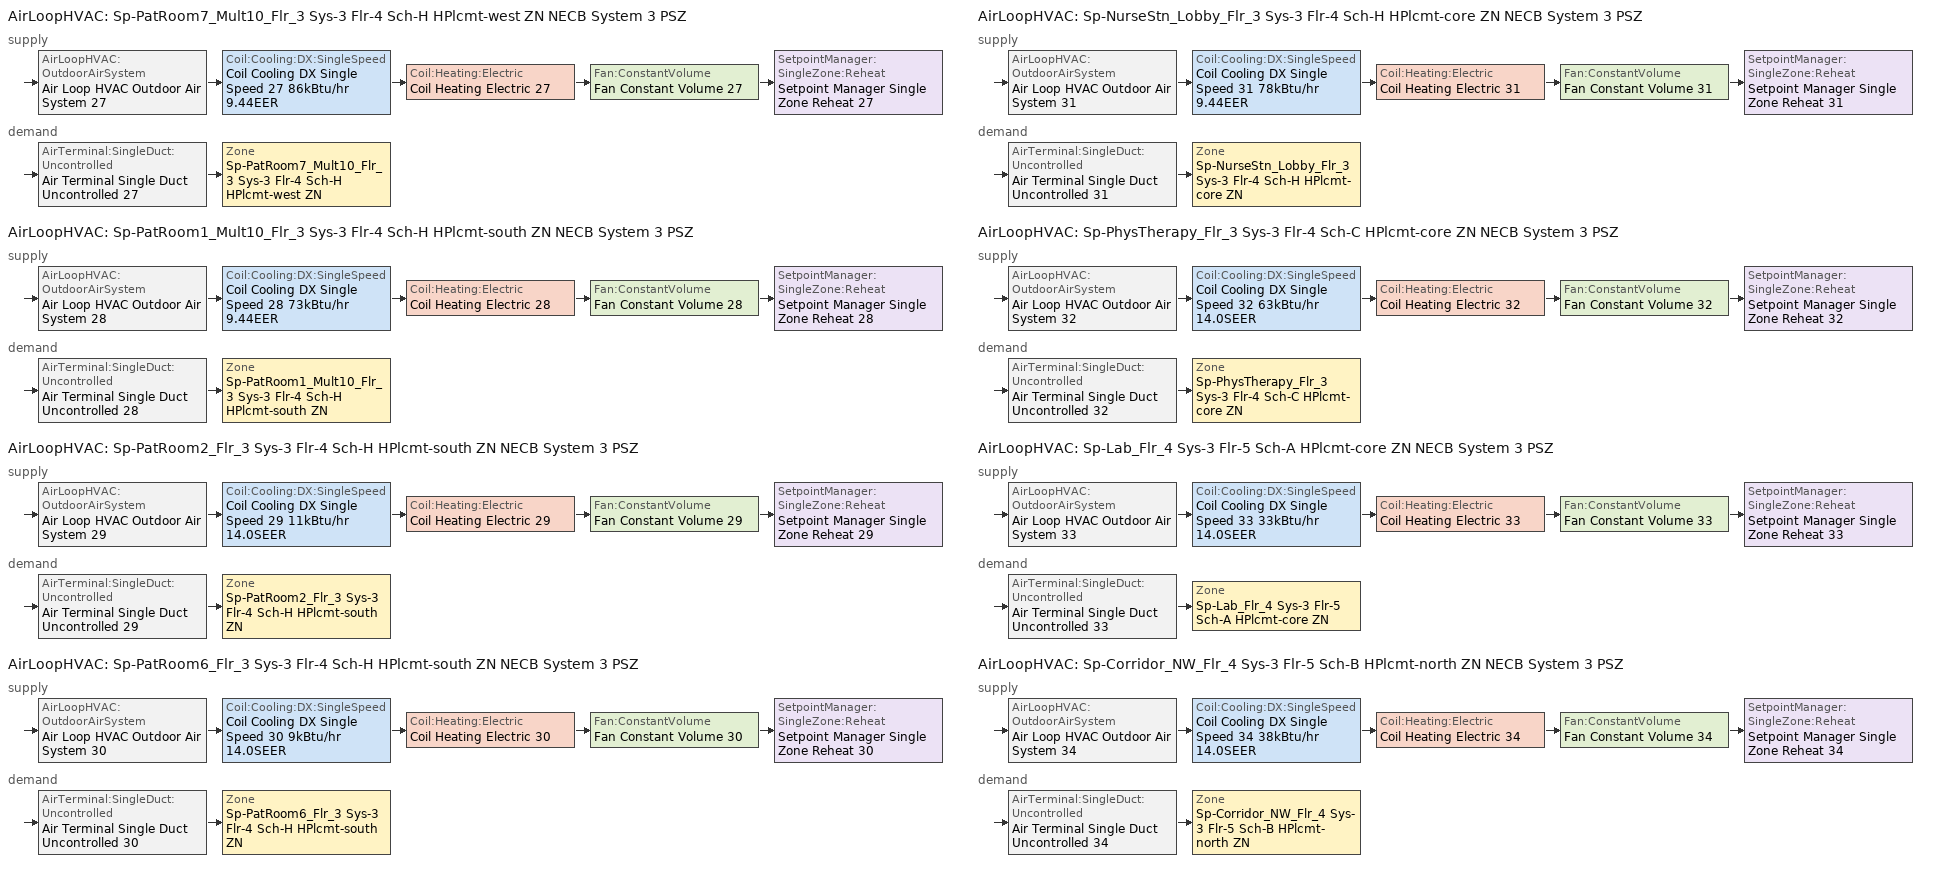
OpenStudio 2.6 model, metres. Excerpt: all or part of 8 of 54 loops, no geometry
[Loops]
AirLoopHVAC 'Sp-PatRoom7_Mult10_Flr_3 Sys-3 Flr-4 Sch-H HPlcmt-west ZN NECB System 3 PSZ'
 supply: AirLoopHVAC:OutdoorAirSystem 'Air Loop HVAC Outdoor Air System 27' > Coil:Cooling:DX:SingleSpeed 'Coil Cooling DX Single Speed 27 86kBtu/hr 9.44EER' > Coil:Heating:Electric 'Coil Heating Electric 27' > Fan:ConstantVolume 'Fan Constant Volume 27' > SetpointManager:SingleZone:Reheat 'Setpoint Manager Single Zone Reheat 27'
 demand: AirTerminal:SingleDuct:Uncontrolled 'Air Terminal Single Duct Uncontrolled 27' > Zone 'Sp-PatRoom7_Mult10_Flr_3 Sys-3 Flr-4 Sch-H HPlcmt-west ZN'
AirLoopHVAC 'Sp-PatRoom1_Mult10_Flr_3 Sys-3 Flr-4 Sch-H HPlcmt-south ZN NECB System 3 PSZ'
 supply: AirLoopHVAC:OutdoorAirSystem 'Air Loop HVAC Outdoor Air System 28' > Coil:Cooling:DX:SingleSpeed 'Coil Cooling DX Single Speed 28 73kBtu/hr 9.44EER' > Coil:Heating:Electric 'Coil Heating Electric 28' > Fan:ConstantVolume 'Fan Constant Volume 28' > SetpointManager:SingleZone:Reheat 'Setpoint Manager Single Zone Reheat 28'
 demand: AirTerminal:SingleDuct:Uncontrolled 'Air Terminal Single Duct Uncontrolled 28' > Zone 'Sp-PatRoom1_Mult10_Flr_3 Sys-3 Flr-4 Sch-H HPlcmt-south ZN'
AirLoopHVAC 'Sp-PatRoom2_Flr_3 Sys-3 Flr-4 Sch-H HPlcmt-south ZN NECB System 3 PSZ'
 supply: AirLoopHVAC:OutdoorAirSystem 'Air Loop HVAC Outdoor Air System 29' > Coil:Cooling:DX:SingleSpeed 'Coil Cooling DX Single Speed 29 11kBtu/hr 14.0SEER' > Coil:Heating:Electric 'Coil Heating Electric 29' > Fan:ConstantVolume 'Fan Constant Volume 29' > SetpointManager:SingleZone:Reheat 'Setpoint Manager Single Zone Reheat 29'
 demand: AirTerminal:SingleDuct:Uncontrolled 'Air Terminal Single Duct Uncontrolled 29' > Zone 'Sp-PatRoom2_Flr_3 Sys-3 Flr-4 Sch-H HPlcmt-south ZN'
AirLoopHVAC 'Sp-PatRoom6_Flr_3 Sys-3 Flr-4 Sch-H HPlcmt-south ZN NECB System 3 PSZ'
 supply: AirLoopHVAC:OutdoorAirSystem 'Air Loop HVAC Outdoor Air System 30' > Coil:Cooling:DX:SingleSpeed 'Coil Cooling DX Single Speed 30 9kBtu/hr 14.0SEER' > Coil:Heating:Electric 'Coil Heating Electric 30' > Fan:ConstantVolume 'Fan Constant Volume 30' > SetpointManager:SingleZone:Reheat 'Setpoint Manager Single Zone Reheat 30'
 demand: AirTerminal:SingleDuct:Uncontrolled 'Air Terminal Single Duct Uncontrolled 30' > Zone 'Sp-PatRoom6_Flr_3 Sys-3 Flr-4 Sch-H HPlcmt-south ZN'
AirLoopHVAC 'Sp-NurseStn_Lobby_Flr_3 Sys-3 Flr-4 Sch-H HPlcmt-core ZN NECB System 3 PSZ'
 supply: AirLoopHVAC:OutdoorAirSystem 'Air Loop HVAC Outdoor Air System 31' > Coil:Cooling:DX:SingleSpeed 'Coil Cooling DX Single Speed 31 78kBtu/hr 9.44EER' > Coil:Heating:Electric 'Coil Heating Electric 31' > Fan:ConstantVolume 'Fan Constant Volume 31' > SetpointManager:SingleZone:Reheat 'Setpoint Manager Single Zone Reheat 31'
 demand: AirTerminal:SingleDuct:Uncontrolled 'Air Terminal Single Duct Uncontrolled 31' > Zone 'Sp-NurseStn_Lobby_Flr_3 Sys-3 Flr-4 Sch-H HPlcmt-core ZN'
AirLoopHVAC 'Sp-PhysTherapy_Flr_3 Sys-3 Flr-4 Sch-C HPlcmt-core ZN NECB System 3 PSZ'
 supply: AirLoopHVAC:OutdoorAirSystem 'Air Loop HVAC Outdoor Air System 32' > Coil:Cooling:DX:SingleSpeed 'Coil Cooling DX Single Speed 32 63kBtu/hr 14.0SEER' > Coil:Heating:Electric 'Coil Heating Electric 32' > Fan:ConstantVolume 'Fan Constant Volume 32' > SetpointManager:SingleZone:Reheat 'Setpoint Manager Single Zone Reheat 32'
 demand: AirTerminal:SingleDuct:Uncontrolled 'Air Terminal Single Duct Uncontrolled 32' > Zone 'Sp-PhysTherapy_Flr_3 Sys-3 Flr-4 Sch-C HPlcmt-core ZN'
AirLoopHVAC 'Sp-Lab_Flr_4 Sys-3 Flr-5 Sch-A HPlcmt-core ZN NECB System 3 PSZ'
 supply: AirLoopHVAC:OutdoorAirSystem 'Air Loop HVAC Outdoor Air System 33' > Coil:Cooling:DX:SingleSpeed 'Coil Cooling DX Single Speed 33 33kBtu/hr 14.0SEER' > Coil:Heating:Electric 'Coil Heating Electric 33' > Fan:ConstantVolume 'Fan Constant Volume 33' > SetpointManager:SingleZone:Reheat 'Setpoint Manager Single Zone Reheat 33'
 demand: AirTerminal:SingleDuct:Uncontrolled 'Air Terminal Single Duct Uncontrolled 33' > Zone 'Sp-Lab_Flr_4 Sys-3 Flr-5 Sch-A HPlcmt-core ZN'
AirLoopHVAC 'Sp-Corridor_NW_Flr_4 Sys-3 Flr-5 Sch-B HPlcmt-north ZN NECB System 3 PSZ'
 supply: AirLoopHVAC:OutdoorAirSystem 'Air Loop HVAC Outdoor Air System 34' > Coil:Cooling:DX:SingleSpeed 'Coil Cooling DX Single Speed 34 38kBtu/hr 14.0SEER' > Coil:Heating:Electric 'Coil Heating Electric 34' > Fan:ConstantVolume 'Fan Constant Volume 34' > SetpointManager:SingleZone:Reheat 'Setpoint Manager Single Zone Reheat 34'
 demand: AirTerminal:SingleDuct:Uncontrolled 'Air Terminal Single Duct Uncontrolled 34' > Zone 'Sp-Corridor_NW_Flr_4 Sys-3 Flr-5 Sch-B HPlcmt-north ZN'
[Sizing:Zone] Zone Cooling Design Supply Air Temperature Input Method=SupplyAirTemperature; Zone Cooling Design Supply Air Temperature {C}=13; Zone Cooling Design Supply Air Temperature Difference {deltaC}=11.11; Zone Heating Design Supply Air Temperature Input Method=SupplyAirTemperature; Zone Heating Design Supply Air Temperature {C}=43; Zone Heating Design Supply Air Temperature Difference {deltaC}=11.11; Zone Cooling Design Supply Air Humidity Ratio {kg-H2O/kg-air}=0.0085; Zone Heating Design Supply Air Humidity Ratio {kg-H2O/kg-air}=0.008; Zone Heating Sizing Factor=1.3; Zone Cooling Sizing Factor=1.1; Cooling Design Air Flow Method=DesignDay; Heating Design Air Flow Method=DesignDay; Account for Dedicated Outdoor Air System=No; Dedicated Outdoor Air System Control Strategy=NeutralSupplyAir; Dedicated Outdoor Air Low Setpoint Temperature for Design {C}=autosize; Dedicated Outdoor Air High Setpoint Temperature for Design {C}=autosize
Sp-PatRoom7_Mult10_Flr_3 Sys-3 Flr-4 Sch-H HPlcmt-west ZN; Sp-PatRoom1_Mult10_Flr_3 Sys-3 Flr-4 Sch-H HPlcmt-south ZN; Sp-PatRoom2_Flr_3 Sys-3 Flr-4 Sch-H HPlcmt-south ZN; Sp-PatRoom6_Flr_3 Sys-3 Flr-4 Sch-H HPlcmt-south ZN; Sp-NurseStn_Lobby_Flr_3 Sys-3 Flr-4 Sch-H HPlcmt-core ZN; Sp-PhysTherapy_Flr_3 Sys-3 Flr-4 Sch-C HPlcmt-core ZN; Sp-Lab_Flr_4 Sys-3 Flr-5 Sch-A HPlcmt-core ZN; Sp-Corridor_NW_Flr_4 Sys-3 Flr-5 Sch-B HPlcmt-north ZN
[Zone equipment]
Sp-PatRoom7_Mult10_Flr_3 Sys-3 Flr-4 Sch-H HPlcmt-west ZN: Air Terminal Single Duct Uncontrolled 27, Zone HVAC Baseboard Convective Electric 27
Sp-PatRoom1_Mult10_Flr_3 Sys-3 Flr-4 Sch-H HPlcmt-south ZN: Air Terminal Single Duct Uncontrolled 28, Zone HVAC Baseboard Convective Electric 28
Sp-PatRoom2_Flr_3 Sys-3 Flr-4 Sch-H HPlcmt-south ZN: Air Terminal Single Duct Uncontrolled 29, Zone HVAC Baseboard Convective Electric 29
Sp-PatRoom6_Flr_3 Sys-3 Flr-4 Sch-H HPlcmt-south ZN: Air Terminal Single Duct Uncontrolled 30, Zone HVAC Baseboard Convective Electric 30
Sp-NurseStn_Lobby_Flr_3 Sys-3 Flr-4 Sch-H HPlcmt-core ZN: Air Terminal Single Duct Uncontrolled 31, Zone HVAC Baseboard Convective Electric 31
Sp-PhysTherapy_Flr_3 Sys-3 Flr-4 Sch-C HPlcmt-core ZN: Air Terminal Single Duct Uncontrolled 32, Zone HVAC Baseboard Convective Electric 32
Sp-Lab_Flr_4 Sys-3 Flr-5 Sch-A HPlcmt-core ZN: Air Terminal Single Duct Uncontrolled 33, Zone HVAC Baseboard Convective Electric 33
Sp-Corridor_NW_Flr_4 Sys-3 Flr-5 Sch-B HPlcmt-north ZN: Air Terminal Single Duct Uncontrolled 34, Zone HVAC Baseboard Convective Electric 34
[AirLoopHVAC] Design Supply Air Flow Rate {m3/s}=AutoSize
Name | Availability Schedule
Sp-PatRoom7_Mult10_Flr_3 Sys-3 Flr-4 Sch-H HPlcmt-west ZN NECB System 3 PSZ | Sp-PatRoom7_Mult10_Flr_3 Sys-3 Flr-4 Sch-H HPlcmt-west ZN NECB System 3 PSZ Occ Sch
Sp-PatRoom1_Mult10_Flr_3 Sys-3 Flr-4 Sch-H HPlcmt-south ZN NECB System 3 PSZ | Sp-PatRoom1_Mult10_Flr_3 Sys-3 Flr-4 Sch-H HPlcmt-south ZN NECB System 3 PSZ Occ Sch
Sp-PatRoom2_Flr_3 Sys-3 Flr-4 Sch-H HPlcmt-south ZN NECB System 3 PSZ; Sp-PatRoom6_Flr_3 Sys-3 Flr-4 Sch-H HPlcmt-south ZN NECB System 3 PSZ | Always On Discrete
Sp-NurseStn_Lobby_Flr_3 Sys-3 Flr-4 Sch-H HPlcmt-core ZN NECB System 3 PSZ | Sp-NurseStn_Lobby_Flr_3 Sys-3 Flr-4 Sch-H HPlcmt-core ZN NECB System 3 PSZ Occ Sch
Sp-PhysTherapy_Flr_3 Sys-3 Flr-4 Sch-C HPlcmt-core ZN NECB System 3 PSZ | Sp-PhysTherapy_Flr_3 Sys-3 Flr-4 Sch-C HPlcmt-core ZN NECB System 3 PSZ Occ Sch
Sp-Lab_Flr_4 Sys-3 Flr-5 Sch-A HPlcmt-core ZN NECB System 3 PSZ | Sp-Lab_Flr_4 Sys-3 Flr-5 Sch-A HPlcmt-core ZN NECB System 3 PSZ Occ Sch
Sp-Corridor_NW_Flr_4 Sys-3 Flr-5 Sch-B HPlcmt-north ZN NECB System 3 PSZ | Sp-Corridor_NW_Flr_4 Sys-3 Flr-5 Sch-B HPlcmt-north ZN NECB System 3 PSZ Occ Sch
[Sizing:System] Type of Load to Size On=Sensible; Design Outdoor Air Flow Rate {m3/s}=Autosize; Minimum System Air Flow Ratio=1; Preheat Design Temperature {C}=7; Preheat Design Humidity Ratio {kg-H2O/kg-Air}=0.008; Precool Design Temperature {C}=13; Precool Design Humidity Ratio {kg-H2O/kg-Air}=0.008; Central Cooling Design Supply Air Temperature {C}=13; Central Heating Design Supply Air Temperature {C}=43; Sizing Option=NonCoincident; 100% Outdoor Air in Cooling=No; 100% Outdoor Air in Heating=No; Central Cooling Design Supply Air Humidity Ratio {kg-H2O/kg-Air}=0.0085; Central Heating Design Supply Air Humidity Ratio {kg-H2O/kg-Air}=0.008; Cooling Design Air Flow Method=DesignDay; Cooling Design Air Flow Rate {m3/s}=0; Heating Design Air Flow Method=DesignDay; Heating Design Air Flow Rate {m3/s}=0; System Outdoor Air Method=ZoneSum; Zone Maximum Outdoor Air Fraction=1; Cooling Supply Air Flow Rate Per Floor Area {m3/s-m2}=0.00996765; Cooling Fraction of Autosized Cooling Supply Air Flow Rate=1; Cooling Supply Air Flow Rate Per Unit Cooling Capacity {m3/s-W}=3.94755e-05; Heating Supply Air Flow Rate Per Floor Area {m3/s-m2}=0.00996765; Heating Fraction of Autosized Heating Supply Air Flow Rate=1; Heating Fraction of Autosized Cooling Supply Air Flow Rate=1; Heating Supply Air Flow Rate Per Unit Heating Capacity {m3/s-W}=3.15882e-05; Cooling Design Capacity Method=CoolingDesignCapacity; Cooling Design Capacity {W}=autosize; Cooling Design Capacity Per Floor Area {W/m2}=234.7; Fraction of Autosized Cooling Design Capacity=1; Heating Design Capacity Method=HeatingDesignCapacity; Heating Design Capacity {W}=autosize; Heating Design Capacity Per Floor Area {W/m2}=157; Fraction of Autosized Heating Design Capacity=1; Central Cooling Capacity Control Method=OnOff
Sp-PatRoom7_Mult10_Flr_3 Sys-3 Flr-4 Sch-H HPlcmt-west ZN NECB System 3 PSZ; Sp-PatRoom1_Mult10_Flr_3 Sys-3 Flr-4 Sch-H HPlcmt-south ZN NECB System 3 PSZ; Sp-PatRoom2_Flr_3 Sys-3 Flr-4 Sch-H HPlcmt-south ZN NECB System 3 PSZ; Sp-PatRoom6_Flr_3 Sys-3 Flr-4 Sch-H HPlcmt-south ZN NECB System 3 PSZ; Sp-NurseStn_Lobby_Flr_3 Sys-3 Flr-4 Sch-H HPlcmt-core ZN NECB System 3 PSZ; Sp-PhysTherapy_Flr_3 Sys-3 Flr-4 Sch-C HPlcmt-core ZN NECB System 3 PSZ; Sp-Lab_Flr_4 Sys-3 Flr-5 Sch-A HPlcmt-core ZN NECB System 3 PSZ; Sp-Corridor_NW_Flr_4 Sys-3 Flr-5 Sch-B HPlcmt-north ZN NECB System 3 PSZ
[Fan:ConstantVolume] Availability Schedule=Always On Discrete; Fan Efficiency=0.39975; Pressure Rise {Pa}=640; Maximum Flow Rate {m3/s}=AutoSize; Motor Efficiency=0.615
Fan Constant Volume 27; Fan Constant Volume 28; Fan Constant Volume 29; Fan Constant Volume 30; Fan Constant Volume 31; Fan Constant Volume 32; Fan Constant Volume 33; Fan Constant Volume 34
[Coil:Heating:Electric] Availability Schedule=Always On Discrete
Coil Heating Electric 27; Coil Heating Electric 28; Coil Heating Electric 29; Coil Heating Electric 30; Coil Heating Electric 31; Coil Heating Electric 32; Coil Heating Electric 33; Coil Heating Electric 34
[Coil:Cooling:DX:SingleSpeed] Availability Schedule=Always On Discrete; Rated Total Cooling Capacity {W}=autosize; Rated Sensible Heat Ratio=autosize; Rated Air Flow Rate {m3/s}=autosize; Rated Evaporator Fan Power Per Volume Flow Rate {W/(m3/s)}=773.3; Total Cooling Capacity Function of Temperature Curve=DXCOOL-NECB2011-REF-CAPFT; Total Cooling Capacity Function of Flow Fraction Curve=DXCOOL-NECB2011-REF-CAPFFLOW; Energy Input Ratio Function of Temperature Curve=DXCOOL-NECB2011-REF-COOLEIRFT; Energy Input Ratio Function of Flow Fraction Curve=DXCOOL-NECB2011-REF-COOLEIRFFLOW; Part Load Fraction Correlation Curve=DXCOOL-NECB2011-REF-COOLPLFFPLR; Condenser Type=AirCooled; Evaporative Condenser Effectiveness=0; Evaporative Condenser Air Flow Rate {m3/s}=Autosize; Evaporative Condenser Pump Rated Power Consumption {W}=Autosize; Crankcase Heater Capacity {W}=0; Maximum Outdoor Dry-Bulb Temperature for Crankcase Heater Operation {C}=0; Basin Heater Capacity {W/K}=0; Basin Heater Setpoint Temperature {C}=10
Name | Rated COP {W/W}
Coil Cooling DX Single Speed 27 86kBtu/hr 9.44EER | 3.25458
Coil Cooling DX Single Speed 28 73kBtu/hr 9.44EER | 3.24448
Coil Cooling DX Single Speed 29 11kBtu/hr 14.0SEER; Coil Cooling DX Single Speed 30 9kBtu/hr 14.0SEER; Coil Cooling DX Single Speed 32 63kBtu/hr 14.0SEER; Coil Cooling DX Single Speed 33 33kBtu/hr 14.0SEER; Coil Cooling DX Single Speed 34 38kBtu/hr 14.0SEER | 3.8248
Coil Cooling DX Single Speed 31 78kBtu/hr 9.44EER | 3.24843
[Controller:OutdoorAir] Minimum Outdoor Air Flow Rate {m3/s}=autosize; Maximum Outdoor Air Flow Rate {m3/s}=Autosize; Economizer Control Action Type=ModulateFlow; Lockout Type=NoLockout; Minimum Limit Type=FixedMinimum; High Humidity Control=No; Heat Recovery Bypass Control Type=BypassWhenOAFlowGreaterThanMinimum
Name | Economizer Control Type | Minimum Outdoor Air Schedule | Controller Mechanical Ventilation | Economizer Maximum Limit Dry-Bulb Temperature {C} | Economizer Maximum Limit Enthalpy {J/kg} | Economizer Minimum Limit Dry-Bulb Temperature {C}
Controller Outdoor Air 27 | DifferentialEnthalpy | Sp-PatRoom7_Mult10_Flr_3 Sys-3 Flr-4 Sch-H HPlcmt-west ZN NECB System 3 PSZ Occ Sch | Controller Mechanical Ventilation 27
Controller Outdoor Air 28 | DifferentialEnthalpy | Sp-PatRoom1_Mult10_Flr_3 Sys-3 Flr-4 Sch-H HPlcmt-south ZN NECB System 3 PSZ Occ Sch | Controller Mechanical Ventilation 28
Controller Outdoor Air 29 | NoEconomizer | Always On Discrete | Controller Mechanical Ventilation 29 | 28 | 64000 | -100
Controller Outdoor Air 30 | NoEconomizer | Always On Discrete | Controller Mechanical Ventilation 30 | 28 | 64000 | -100
Controller Outdoor Air 31 | DifferentialEnthalpy | Sp-NurseStn_Lobby_Flr_3 Sys-3 Flr-4 Sch-H HPlcmt-core ZN NECB System 3 PSZ Occ Sch | Controller Mechanical Ventilation 31
Controller Outdoor Air 32 | NoEconomizer | Sp-PhysTherapy_Flr_3 Sys-3 Flr-4 Sch-C HPlcmt-core ZN NECB System 3 PSZ Occ Sch | Controller Mechanical Ventilation 32 | 28 | 64000 | -100
Controller Outdoor Air 33 | NoEconomizer | Sp-Lab_Flr_4 Sys-3 Flr-5 Sch-A HPlcmt-core ZN NECB System 3 PSZ Occ Sch | Controller Mechanical Ventilation 33 | 28 | 64000 | -100
Controller Outdoor Air 34 | NoEconomizer | Sp-Corridor_NW_Flr_4 Sys-3 Flr-5 Sch-B HPlcmt-north ZN NECB System 3 PSZ Occ Sch | Controller Mechanical Ventilation 34 | 28 | 64000 | -100
[Controller:MechanicalVentilation] Availability Schedule=Always On Discrete; System Outdoor Air Method=ZoneSum
Controller Mechanical Ventilation 27; Controller Mechanical Ventilation 28; Controller Mechanical Ventilation 29; Controller Mechanical Ventilation 30; Controller Mechanical Ventilation 31; Controller Mechanical Ventilation 32; Controller Mechanical Ventilation 33; Controller Mechanical Ventilation 34
[AirLoopHVAC:OutdoorAirSystem]
Name | Controller
Air Loop HVAC Outdoor Air System 27 | Controller Outdoor Air 27
Air Loop HVAC Outdoor Air System 28 | Controller Outdoor Air 28
Air Loop HVAC Outdoor Air System 29 | Controller Outdoor Air 29
Air Loop HVAC Outdoor Air System 30 | Controller Outdoor Air 30
Air Loop HVAC Outdoor Air System 31 | Controller Outdoor Air 31
Air Loop HVAC Outdoor Air System 32 | Controller Outdoor Air 32
Air Loop HVAC Outdoor Air System 33 | Controller Outdoor Air 33
Air Loop HVAC Outdoor Air System 34 | Controller Outdoor Air 34
[SetpointManager:SingleZone:Reheat] Minimum Supply Air Temperature {C}=13; Maximum Supply Air Temperature {C}=43
Name | Control Zone
Setpoint Manager Single Zone Reheat 27 | Sp-PatRoom7_Mult10_Flr_3 Sys-3 Flr-4 Sch-H HPlcmt-west ZN
Setpoint Manager Single Zone Reheat 28 | Sp-PatRoom1_Mult10_Flr_3 Sys-3 Flr-4 Sch-H HPlcmt-south ZN
Setpoint Manager Single Zone Reheat 29 | Sp-PatRoom2_Flr_3 Sys-3 Flr-4 Sch-H HPlcmt-south ZN
Setpoint Manager Single Zone Reheat 30 | Sp-PatRoom6_Flr_3 Sys-3 Flr-4 Sch-H HPlcmt-south ZN
Setpoint Manager Single Zone Reheat 31 | Sp-NurseStn_Lobby_Flr_3 Sys-3 Flr-4 Sch-H HPlcmt-core ZN
Setpoint Manager Single Zone Reheat 32 | Sp-PhysTherapy_Flr_3 Sys-3 Flr-4 Sch-C HPlcmt-core ZN
Setpoint Manager Single Zone Reheat 33 | Sp-Lab_Flr_4 Sys-3 Flr-5 Sch-A HPlcmt-core ZN
Setpoint Manager Single Zone Reheat 34 | Sp-Corridor_NW_Flr_4 Sys-3 Flr-5 Sch-B HPlcmt-north ZN
[AirTerminal:SingleDuct:Uncontrolled] Availability Schedule=Always On Discrete; Maximum Air Flow Rate {m3/s}=AutoSize
Air Terminal Single Duct Uncontrolled 27; Air Terminal Single Duct Uncontrolled 28; Air Terminal Single Duct Uncontrolled 29; Air Terminal Single Duct Uncontrolled 30; Air Terminal Single Duct Uncontrolled 31; Air Terminal Single Duct Uncontrolled 32; Air Terminal Single Duct Uncontrolled 33; Air Terminal Single Duct Uncontrolled 34
[ZoneHVAC:Baseboard:Convective:Electric] Availability Schedule=Always On Discrete; Nominal Capacity {W}=autosize; Efficiency=1
Zone HVAC Baseboard Convective Electric 27; Zone HVAC Baseboard Convective Electric 28; Zone HVAC Baseboard Convective Electric 29; Zone HVAC Baseboard Convective Electric 30; Zone HVAC Baseboard Convective Electric 31; Zone HVAC Baseboard Convective Electric 32; Zone HVAC Baseboard Convective Electric 33; Zone HVAC Baseboard Convective Electric 34
[Schedule:Ruleset]
Name | Default Day Schedule | Summer Design Day Schedule | Winter Design Day Schedule
Sp-Corridor_NW_Flr_4 Sys-3 Flr-5 Sch-B HPlcmt-north ZN NECB System 3 PSZ Occ Sch | Sp-Corridor_NW_Flr_4 Sys-3 Flr-5 Sch-B HPlcmt-north ZN NECB System 3 PSZ Occ Sch Default | Sp-Corridor_NW_Flr_4 Sys-3 Flr-5 Sch-B HPlcmt-north ZN NECB System 3 PSZ Occ Sch Summer Design Day | Sp-Corridor_NW_Flr_4 Sys-3 Flr-5 Sch-B HPlcmt-north ZN NECB System 3 PSZ Occ Sch Winter Design Day
Sp-Lab_Flr_4 Sys-3 Flr-5 Sch-A HPlcmt-core ZN NECB System 3 PSZ Occ Sch | Sp-Lab_Flr_4 Sys-3 Flr-5 Sch-A HPlcmt-core ZN NECB System 3 PSZ Occ Sch Default | Sp-Lab_Flr_4 Sys-3 Flr-5 Sch-A HPlcmt-core ZN NECB System 3 PSZ Occ Sch Summer Design Day | Sp-Lab_Flr_4 Sys-3 Flr-5 Sch-A HPlcmt-core ZN NECB System 3 PSZ Occ Sch Winter Design Day
Sp-NurseStn_Lobby_Flr_3 Sys-3 Flr-4 Sch-H HPlcmt-core ZN NECB System 3 PSZ Occ Sch | Sp-NurseStn_Lobby_Flr_3 Sys-3 Flr-4 Sch-H HPlcmt-core ZN NECB System 3 PSZ Occ Sch Default | Sp-NurseStn_Lobby_Flr_3 Sys-3 Flr-4 Sch-H HPlcmt-core ZN NECB System 3 PSZ Occ Sch Summer Design Day | Sp-NurseStn_Lobby_Flr_3 Sys-3 Flr-4 Sch-H HPlcmt-core ZN NECB System 3 PSZ Occ Sch Winter Design Day
Sp-PatRoom1_Mult10_Flr_3 Sys-3 Flr-4 Sch-H HPlcmt-south ZN NECB System 3 PSZ Occ Sch | Sp-PatRoom1_Mult10_Flr_3 Sys-3 Flr-4 Sch-H HPlcmt-south ZN NECB System 3 PSZ Occ Sch Default | Sp-PatRoom1_Mult10_Flr_3 Sys-3 Flr-4 Sch-H HPlcmt-south ZN NECB System 3 PSZ Occ Sch Summer Design Day | Sp-PatRoom1_Mult10_Flr_3 Sys-3 Flr-4 Sch-H HPlcmt-south ZN NECB System 3 PSZ Occ Sch Winter Design Day
Sp-PatRoom7_Mult10_Flr_3 Sys-3 Flr-4 Sch-H HPlcmt-west ZN NECB System 3 PSZ Occ Sch | Sp-PatRoom7_Mult10_Flr_3 Sys-3 Flr-4 Sch-H HPlcmt-west ZN NECB System 3 PSZ Occ Sch Default | Sp-PatRoom7_Mult10_Flr_3 Sys-3 Flr-4 Sch-H HPlcmt-west ZN NECB System 3 PSZ Occ Sch Summer Design Day | Sp-PatRoom7_Mult10_Flr_3 Sys-3 Flr-4 Sch-H HPlcmt-west ZN NECB System 3 PSZ Occ Sch Winter Design Day
Sp-PhysTherapy_Flr_3 Sys-3 Flr-4 Sch-C HPlcmt-core ZN NECB System 3 PSZ Occ Sch | Sp-PhysTherapy_Flr_3 Sys-3 Flr-4 Sch-C HPlcmt-core ZN NECB System 3 PSZ Occ Sch Default | Sp-PhysTherapy_Flr_3 Sys-3 Flr-4 Sch-C HPlcmt-core ZN NECB System 3 PSZ Occ Sch Summer Design Day | Sp-PhysTherapy_Flr_3 Sys-3 Flr-4 Sch-C HPlcmt-core ZN NECB System 3 PSZ Occ Sch Winter Design Day
[Schedule:Day]
Sp-Corridor_NW_Flr_4 Sys-3 Flr-5 Sch-B HPlcmt-north ZN NECB System 3 PSZ Occ Sch Default; Sp-Corridor_NW_Flr_4 Sys-3 Flr-5 Sch-B HPlcmt-north ZN NECB System 3 PSZ Occ Sch Winter Design Day; Sp-Corridor_NW_Flr_4 Sys-3 Flr-5 Sch-B HPlcmt-north ZN NECB System 3 PSZ Occ Sch Summer Design Day; Sp-Lab_Flr_4 Sys-3 Flr-5 Sch-A HPlcmt-core ZN NECB System 3 PSZ Occ Sch Default; Sp-Lab_Flr_4 Sys-3 Flr-5 Sch-A HPlcmt-core ZN NECB System 3 PSZ Occ Sch Winter Design Day; Sp-Lab_Flr_4 Sys-3 Flr-5 Sch-A HPlcmt-core ZN NECB System 3 PSZ Occ Sch Summer Design Day; Sp-NurseStn_Lobby_Flr_3 Sys-3 Flr-4 Sch-H HPlcmt-core ZN NECB System 3 PSZ Occ Sch Default; Sp-NurseStn_Lobby_Flr_3 Sys-3 Flr-4 Sch-H HPlcmt-core ZN NECB System 3 PSZ Occ Sch Winter Design Day; Sp-NurseStn_Lobby_Flr_3 Sys-3 Flr-4 Sch-H HPlcmt-core ZN NECB System 3 PSZ Occ Sch Summer Design Day; Sp-NurseStn_Lobby_Flr_3 Sys-3 Flr-4 Sch-H HPlcmt-core ZN NECB System 3 PSZ Occ Sch Monday; Sp-NurseStn_Lobby_Flr_3 Sys-3 Flr-4 Sch-H HPlcmt-core ZN NECB System 3 PSZ Occ Sch Tuesday; Sp-NurseStn_Lobby_Flr_3 Sys-3 Flr-4 Sch-H HPlcmt-core ZN NECB System 3 PSZ Occ Sch Wednesday; Sp-NurseStn_Lobby_Flr_3 Sys-3 Flr-4 Sch-H HPlcmt-core ZN NECB System 3 PSZ Occ Sch Thursday; Sp-NurseStn_Lobby_Flr_3 Sys-3 Flr-4 Sch-H HPlcmt-core ZN NECB System 3 PSZ Occ Sch Friday; Sp-NurseStn_Lobby_Flr_3 Sys-3 Flr-4 Sch-H HPlcmt-core ZN NECB System 3 PSZ Occ Sch Saturday; Sp-NurseStn_Lobby_Flr_3 Sys-3 Flr-4 Sch-H HPlcmt-core ZN NECB System 3 PSZ Occ Sch Sunday; Sp-PatRoom1_Mult10_Flr_3 Sys-3 Flr-4 Sch-H HPlcmt-south ZN NECB System 3 PSZ Occ Sch Default; Sp-PatRoom1_Mult10_Flr_3 Sys-3 Flr-4 Sch-H HPlcmt-south ZN NECB System 3 PSZ Occ Sch Winter Design Day; Sp-PatRoom1_Mult10_Flr_3 Sys-3 Flr-4 Sch-H HPlcmt-south ZN NECB System 3 PSZ Occ Sch Summer Design Day; Sp-PatRoom1_Mult10_Flr_3 Sys-3 Flr-4 Sch-H HPlcmt-south ZN NECB System 3 PSZ Occ Sch Monday; Sp-PatRoom1_Mult10_Flr_3 Sys-3 Flr-4 Sch-H HPlcmt-south ZN NECB System 3 PSZ Occ Sch Tuesday; Sp-PatRoom1_Mult10_Flr_3 Sys-3 Flr-4 Sch-H HPlcmt-south ZN NECB System 3 PSZ Occ Sch Wednesday; Sp-PatRoom1_Mult10_Flr_3 Sys-3 Flr-4 Sch-H HPlcmt-south ZN NECB System 3 PSZ Occ Sch Thursday; Sp-PatRoom1_Mult10_Flr_3 Sys-3 Flr-4 Sch-H HPlcmt-south ZN NECB System 3 PSZ Occ Sch Friday; Sp-PatRoom1_Mult10_Flr_3 Sys-3 Flr-4 Sch-H HPlcmt-south ZN NECB System 3 PSZ Occ Sch Saturday; Sp-PatRoom1_Mult10_Flr_3 Sys-3 Flr-4 Sch-H HPlcmt-south ZN NECB System 3 PSZ Occ Sch Sunday; Sp-PatRoom7_Mult10_Flr_3 Sys-3 Flr-4 Sch-H HPlcmt-west ZN NECB System 3 PSZ Occ Sch Default; Sp-PatRoom7_Mult10_Flr_3 Sys-3 Flr-4 Sch-H HPlcmt-west ZN NECB System 3 PSZ Occ Sch Winter Design Day; Sp-PatRoom7_Mult10_Flr_3 Sys-3 Flr-4 Sch-H HPlcmt-west ZN NECB System 3 PSZ Occ Sch Summer Design Day; Sp-PatRoom7_Mult10_Flr_3 Sys-3 Flr-4 Sch-H HPlcmt-west ZN NECB System 3 PSZ Occ Sch Monday; Sp-PatRoom7_Mult10_Flr_3 Sys-3 Flr-4 Sch-H HPlcmt-west ZN NECB System 3 PSZ Occ Sch Tuesday; Sp-PatRoom7_Mult10_Flr_3 Sys-3 Flr-4 Sch-H HPlcmt-west ZN NECB System 3 PSZ Occ Sch Wednesday; Sp-PatRoom7_Mult10_Flr_3 Sys-3 Flr-4 Sch-H HPlcmt-west ZN NECB System 3 PSZ Occ Sch Thursday; Sp-PatRoom7_Mult10_Flr_3 Sys-3 Flr-4 Sch-H HPlcmt-west ZN NECB System 3 PSZ Occ Sch Friday; Sp-PatRoom7_Mult10_Flr_3 Sys-3 Flr-4 Sch-H HPlcmt-west ZN NECB System 3 PSZ Occ Sch Saturday; Sp-PatRoom7_Mult10_Flr_3 Sys-3 Flr-4 Sch-H HPlcmt-west ZN NECB System 3 PSZ Occ Sch Sunday; Sp-PhysTherapy_Flr_3 Sys-3 Flr-4 Sch-C HPlcmt-core ZN NECB System 3 PSZ Occ Sch Default; Sp-PhysTherapy_Flr_3 Sys-3 Flr-4 Sch-C HPlcmt-core ZN NECB System 3 PSZ Occ Sch Winter Design Day; Sp-PhysTherapy_Flr_3 Sys-3 Flr-4 Sch-C HPlcmt-core ZN NECB System 3 PSZ Occ Sch Summer Design Day: 24, 0, 1
Sp-Corridor_NW_Flr_4 Sys-3 Flr-5 Sch-B HPlcmt-north ZN NECB System 3 PSZ Occ Sch Monday; Sp-Corridor_NW_Flr_4 Sys-3 Flr-5 Sch-B HPlcmt-north ZN NECB System 3 PSZ Occ Sch Tuesday; Sp-Corridor_NW_Flr_4 Sys-3 Flr-5 Sch-B HPlcmt-north ZN NECB System 3 PSZ Occ Sch Wednesday; Sp-Corridor_NW_Flr_4 Sys-3 Flr-5 Sch-B HPlcmt-north ZN NECB System 3 PSZ Occ Sch Thursday; Sp-Corridor_NW_Flr_4 Sys-3 Flr-5 Sch-B HPlcmt-north ZN NECB System 3 PSZ Occ Sch Friday: 1, 0, 1, 10, 0, 0, 24, 0, 1
Sp-Corridor_NW_Flr_4 Sys-3 Flr-5 Sch-B HPlcmt-north ZN NECB System 3 PSZ Occ Sch Saturday: 2, 0, 1, 10, 0, 0, 24, 0, 1
Sp-Corridor_NW_Flr_4 Sys-3 Flr-5 Sch-B HPlcmt-north ZN NECB System 3 PSZ Occ Sch Sunday: 1, 0, 0, 2, 0, 1, 11, 0, 0, 23, 0, 1, 24, 0, 0
Sp-Lab_Flr_4 Sys-3 Flr-5 Sch-A HPlcmt-core ZN NECB System 3 PSZ Occ Sch Monday; Sp-Lab_Flr_4 Sys-3 Flr-5 Sch-A HPlcmt-core ZN NECB System 3 PSZ Occ Sch Tuesday; Sp-Lab_Flr_4 Sys-3 Flr-5 Sch-A HPlcmt-core ZN NECB System 3 PSZ Occ Sch Wednesday; Sp-Lab_Flr_4 Sys-3 Flr-5 Sch-A HPlcmt-core ZN NECB System 3 PSZ Occ Sch Thursday; Sp-Lab_Flr_4 Sys-3 Flr-5 Sch-A HPlcmt-core ZN NECB System 3 PSZ Occ Sch Friday: 8, 0, 0, 19, 0, 1, 24, 0, 0
Sp-Lab_Flr_4 Sys-3 Flr-5 Sch-A HPlcmt-core ZN NECB System 3 PSZ Occ Sch Saturday; Sp-Lab_Flr_4 Sys-3 Flr-5 Sch-A HPlcmt-core ZN NECB System 3 PSZ Occ Sch Sunday: 24, 0, 0
Sp-PhysTherapy_Flr_3 Sys-3 Flr-4 Sch-C HPlcmt-core ZN NECB System 3 PSZ Occ Sch Monday; Sp-PhysTherapy_Flr_3 Sys-3 Flr-4 Sch-C HPlcmt-core ZN NECB System 3 PSZ Occ Sch Tuesday; Sp-PhysTherapy_Flr_3 Sys-3 Flr-4 Sch-C HPlcmt-core ZN NECB System 3 PSZ Occ Sch Wednesday; Sp-PhysTherapy_Flr_3 Sys-3 Flr-4 Sch-C HPlcmt-core ZN NECB System 3 PSZ Occ Sch Thursday; Sp-PhysTherapy_Flr_3 Sys-3 Flr-4 Sch-C HPlcmt-core ZN NECB System 3 PSZ Occ Sch Friday; Sp-PhysTherapy_Flr_3 Sys-3 Flr-4 Sch-C HPlcmt-core ZN NECB System 3 PSZ Occ Sch Saturday: 9, 0, 0, 21, 0, 1, 24, 0, 0
Sp-PhysTherapy_Flr_3 Sys-3 Flr-4 Sch-C HPlcmt-core ZN NECB System 3 PSZ Occ Sch Sunday: 9, 0, 0, 19, 0, 1, 24, 0, 0
[Schedule:Rule] Date Specification Type=DateRange; Start Month=1; Start Day=1; End Month=12
Name | Schedule Ruleset | Rule Order | Day Schedule | Apply Monday | End Day | Apply Tuesday | Apply Wednesday | Apply Thursday | Apply Friday | Apply Saturday | Apply Sunday
Sp-Corridor_NW_Flr_4 Sys-3 Flr-5 Sch-B HPlcmt-north ZN NECB System 3 PSZ Occ Sch Monday Rule | Sp-Corridor_NW_Flr_4 Sys-3 Flr-5 Sch-B HPlcmt-north ZN NECB System 3 PSZ Occ Sch | 6 | Sp-Corridor_NW_Flr_4 Sys-3 Flr-5 Sch-B HPlcmt-north ZN NECB System 3 PSZ Occ Sch Monday | Yes | 25
Sp-Corridor_NW_Flr_4 Sys-3 Flr-5 Sch-B HPlcmt-north ZN NECB System 3 PSZ Occ Sch Tuesday Rule | Sp-Corridor_NW_Flr_4 Sys-3 Flr-5 Sch-B HPlcmt-north ZN NECB System 3 PSZ Occ Sch | 5 | Sp-Corridor_NW_Flr_4 Sys-3 Flr-5 Sch-B HPlcmt-north ZN NECB System 3 PSZ Occ Sch Tuesday |  | 26 | Yes
Sp-Corridor_NW_Flr_4 Sys-3 Flr-5 Sch-B HPlcmt-north ZN NECB System 3 PSZ Occ Sch Wednesday Rule | Sp-Corridor_NW_Flr_4 Sys-3 Flr-5 Sch-B HPlcmt-north ZN NECB System 3 PSZ Occ Sch | 4 | Sp-Corridor_NW_Flr_4 Sys-3 Flr-5 Sch-B HPlcmt-north ZN NECB System 3 PSZ Occ Sch Wednesday |  | 27 |  | Yes
Sp-Corridor_NW_Flr_4 Sys-3 Flr-5 Sch-B HPlcmt-north ZN NECB System 3 PSZ Occ Sch Thursday Rule | Sp-Corridor_NW_Flr_4 Sys-3 Flr-5 Sch-B HPlcmt-north ZN NECB System 3 PSZ Occ Sch | 3 | Sp-Corridor_NW_Flr_4 Sys-3 Flr-5 Sch-B HPlcmt-north ZN NECB System 3 PSZ Occ Sch Thursday |  | 28 |  |  | Yes
Sp-Corridor_NW_Flr_4 Sys-3 Flr-5 Sch-B HPlcmt-north ZN NECB System 3 PSZ Occ Sch Friday Rule | Sp-Corridor_NW_Flr_4 Sys-3 Flr-5 Sch-B HPlcmt-north ZN NECB System 3 PSZ Occ Sch | 2 | Sp-Corridor_NW_Flr_4 Sys-3 Flr-5 Sch-B HPlcmt-north ZN NECB System 3 PSZ Occ Sch Friday |  | 29 |  |  |  | Yes
Sp-Corridor_NW_Flr_4 Sys-3 Flr-5 Sch-B HPlcmt-north ZN NECB System 3 PSZ Occ Sch Saturday Rule | Sp-Corridor_NW_Flr_4 Sys-3 Flr-5 Sch-B HPlcmt-north ZN NECB System 3 PSZ Occ Sch | 1 | Sp-Corridor_NW_Flr_4 Sys-3 Flr-5 Sch-B HPlcmt-north ZN NECB System 3 PSZ Occ Sch Saturday |  | 30 |  |  |  |  | Yes
Sp-Corridor_NW_Flr_4 Sys-3 Flr-5 Sch-B HPlcmt-north ZN NECB System 3 PSZ Occ Sch Sunday Rule | Sp-Corridor_NW_Flr_4 Sys-3 Flr-5 Sch-B HPlcmt-north ZN NECB System 3 PSZ Occ Sch | 0 | Sp-Corridor_NW_Flr_4 Sys-3 Flr-5 Sch-B HPlcmt-north ZN NECB System 3 PSZ Occ Sch Sunday |  | 31 |  |  |  |  |  | Yes
Sp-Lab_Flr_4 Sys-3 Flr-5 Sch-A HPlcmt-core ZN NECB System 3 PSZ Occ Sch Monday Rule | Sp-Lab_Flr_4 Sys-3 Flr-5 Sch-A HPlcmt-core ZN NECB System 3 PSZ Occ Sch | 6 | Sp-Lab_Flr_4 Sys-3 Flr-5 Sch-A HPlcmt-core ZN NECB System 3 PSZ Occ Sch Monday | Yes | 25
Sp-Lab_Flr_4 Sys-3 Flr-5 Sch-A HPlcmt-core ZN NECB System 3 PSZ Occ Sch Tuesday Rule | Sp-Lab_Flr_4 Sys-3 Flr-5 Sch-A HPlcmt-core ZN NECB System 3 PSZ Occ Sch | 5 | Sp-Lab_Flr_4 Sys-3 Flr-5 Sch-A HPlcmt-core ZN NECB System 3 PSZ Occ Sch Tuesday |  | 26 | Yes
Sp-Lab_Flr_4 Sys-3 Flr-5 Sch-A HPlcmt-core ZN NECB System 3 PSZ Occ Sch Wednesday Rule | Sp-Lab_Flr_4 Sys-3 Flr-5 Sch-A HPlcmt-core ZN NECB System 3 PSZ Occ Sch | 4 | Sp-Lab_Flr_4 Sys-3 Flr-5 Sch-A HPlcmt-core ZN NECB System 3 PSZ Occ Sch Wednesday |  | 27 |  | Yes
Sp-Lab_Flr_4 Sys-3 Flr-5 Sch-A HPlcmt-core ZN NECB System 3 PSZ Occ Sch Thursday Rule | Sp-Lab_Flr_4 Sys-3 Flr-5 Sch-A HPlcmt-core ZN NECB System 3 PSZ Occ Sch | 3 | Sp-Lab_Flr_4 Sys-3 Flr-5 Sch-A HPlcmt-core ZN NECB System 3 PSZ Occ Sch Thursday |  | 28 |  |  | Yes
Sp-Lab_Flr_4 Sys-3 Flr-5 Sch-A HPlcmt-core ZN NECB System 3 PSZ Occ Sch Friday Rule | Sp-Lab_Flr_4 Sys-3 Flr-5 Sch-A HPlcmt-core ZN NECB System 3 PSZ Occ Sch | 2 | Sp-Lab_Flr_4 Sys-3 Flr-5 Sch-A HPlcmt-core ZN NECB System 3 PSZ Occ Sch Friday |  | 29 |  |  |  | Yes
Sp-Lab_Flr_4 Sys-3 Flr-5 Sch-A HPlcmt-core ZN NECB System 3 PSZ Occ Sch Saturday Rule | Sp-Lab_Flr_4 Sys-3 Flr-5 Sch-A HPlcmt-core ZN NECB System 3 PSZ Occ Sch | 1 | Sp-Lab_Flr_4 Sys-3 Flr-5 Sch-A HPlcmt-core ZN NECB System 3 PSZ Occ Sch Saturday |  | 30 |  |  |  |  | Yes
Sp-Lab_Flr_4 Sys-3 Flr-5 Sch-A HPlcmt-core ZN NECB System 3 PSZ Occ Sch Sunday Rule | Sp-Lab_Flr_4 Sys-3 Flr-5 Sch-A HPlcmt-core ZN NECB System 3 PSZ Occ Sch | 0 | Sp-Lab_Flr_4 Sys-3 Flr-5 Sch-A HPlcmt-core ZN NECB System 3 PSZ Occ Sch Sunday |  | 31 |  |  |  |  |  | Yes
Sp-NurseStn_Lobby_Flr_3 Sys-3 Flr-4 Sch-H HPlcmt-core ZN NECB System 3 PSZ Occ Sch Monday Rule | Sp-NurseStn_Lobby_Flr_3 Sys-3 Flr-4 Sch-H HPlcmt-core ZN NECB System 3 PSZ Occ Sch | 6 | Sp-NurseStn_Lobby_Flr_3 Sys-3 Flr-4 Sch-H HPlcmt-core ZN NECB System 3 PSZ Occ Sch Monday | Yes | 25
Sp-NurseStn_Lobby_Flr_3 Sys-3 Flr-4 Sch-H HPlcmt-core ZN NECB System 3 PSZ Occ Sch Tuesday Rule | Sp-NurseStn_Lobby_Flr_3 Sys-3 Flr-4 Sch-H HPlcmt-core ZN NECB System 3 PSZ Occ Sch | 5 | Sp-NurseStn_Lobby_Flr_3 Sys-3 Flr-4 Sch-H HPlcmt-core ZN NECB System 3 PSZ Occ Sch Tuesday |  | 26 | Yes
Sp-NurseStn_Lobby_Flr_3 Sys-3 Flr-4 Sch-H HPlcmt-core ZN NECB System 3 PSZ Occ Sch Wednesday Rule | Sp-NurseStn_Lobby_Flr_3 Sys-3 Flr-4 Sch-H HPlcmt-core ZN NECB System 3 PSZ Occ Sch | 4 | Sp-NurseStn_Lobby_Flr_3 Sys-3 Flr-4 Sch-H HPlcmt-core ZN NECB System 3 PSZ Occ Sch Wednesday |  | 27 |  | Yes
Sp-NurseStn_Lobby_Flr_3 Sys-3 Flr-4 Sch-H HPlcmt-core ZN NECB System 3 PSZ Occ Sch Thursday Rule | Sp-NurseStn_Lobby_Flr_3 Sys-3 Flr-4 Sch-H HPlcmt-core ZN NECB System 3 PSZ Occ Sch | 3 | Sp-NurseStn_Lobby_Flr_3 Sys-3 Flr-4 Sch-H HPlcmt-core ZN NECB System 3 PSZ Occ Sch Thursday |  | 28 |  |  | Yes
Sp-NurseStn_Lobby_Flr_3 Sys-3 Flr-4 Sch-H HPlcmt-core ZN NECB System 3 PSZ Occ Sch Friday Rule | Sp-NurseStn_Lobby_Flr_3 Sys-3 Flr-4 Sch-H HPlcmt-core ZN NECB System 3 PSZ Occ Sch | 2 | Sp-NurseStn_Lobby_Flr_3 Sys-3 Flr-4 Sch-H HPlcmt-core ZN NECB System 3 PSZ Occ Sch Friday |  | 29 |  |  |  | Yes
Sp-NurseStn_Lobby_Flr_3 Sys-3 Flr-4 Sch-H HPlcmt-core ZN NECB System 3 PSZ Occ Sch Saturday Rule | Sp-NurseStn_Lobby_Flr_3 Sys-3 Flr-4 Sch-H HPlcmt-core ZN NECB System 3 PSZ Occ Sch | 1 | Sp-NurseStn_Lobby_Flr_3 Sys-3 Flr-4 Sch-H HPlcmt-core ZN NECB System 3 PSZ Occ Sch Saturday |  | 30 |  |  |  |  | Yes
Sp-NurseStn_Lobby_Flr_3 Sys-3 Flr-4 Sch-H HPlcmt-core ZN NECB System 3 PSZ Occ Sch Sunday Rule | Sp-NurseStn_Lobby_Flr_3 Sys-3 Flr-4 Sch-H HPlcmt-core ZN NECB System 3 PSZ Occ Sch | 0 | Sp-NurseStn_Lobby_Flr_3 Sys-3 Flr-4 Sch-H HPlcmt-core ZN NECB System 3 PSZ Occ Sch Sunday |  | 31 |  |  |  |  |  | Yes
Sp-PatRoom1_Mult10_Flr_3 Sys-3 Flr-4 Sch-H HPlcmt-south ZN NECB System 3 PSZ Occ Sch Monday Rule | Sp-PatRoom1_Mult10_Flr_3 Sys-3 Flr-4 Sch-H HPlcmt-south ZN NECB System 3 PSZ Occ Sch | 6 | Sp-PatRoom1_Mult10_Flr_3 Sys-3 Flr-4 Sch-H HPlcmt-south ZN NECB System 3 PSZ Occ Sch Monday | Yes | 25
Sp-PatRoom1_Mult10_Flr_3 Sys-3 Flr-4 Sch-H HPlcmt-south ZN NECB System 3 PSZ Occ Sch Tuesday Rule | Sp-PatRoom1_Mult10_Flr_3 Sys-3 Flr-4 Sch-H HPlcmt-south ZN NECB System 3 PSZ Occ Sch | 5 | Sp-PatRoom1_Mult10_Flr_3 Sys-3 Flr-4 Sch-H HPlcmt-south ZN NECB System 3 PSZ Occ Sch Tuesday |  | 26 | Yes
Sp-PatRoom1_Mult10_Flr_3 Sys-3 Flr-4 Sch-H HPlcmt-south ZN NECB System 3 PSZ Occ Sch Wednesday Rule | Sp-PatRoom1_Mult10_Flr_3 Sys-3 Flr-4 Sch-H HPlcmt-south ZN NECB System 3 PSZ Occ Sch | 4 | Sp-PatRoom1_Mult10_Flr_3 Sys-3 Flr-4 Sch-H HPlcmt-south ZN NECB System 3 PSZ Occ Sch Wednesday |  | 27 |  | Yes
Sp-PatRoom1_Mult10_Flr_3 Sys-3 Flr-4 Sch-H HPlcmt-south ZN NECB System 3 PSZ Occ Sch Thursday Rule | Sp-PatRoom1_Mult10_Flr_3 Sys-3 Flr-4 Sch-H HPlcmt-south ZN NECB System 3 PSZ Occ Sch | 3 | Sp-PatRoom1_Mult10_Flr_3 Sys-3 Flr-4 Sch-H HPlcmt-south ZN NECB System 3 PSZ Occ Sch Thursday |  | 28 |  |  | Yes
Sp-PatRoom1_Mult10_Flr_3 Sys-3 Flr-4 Sch-H HPlcmt-south ZN NECB System 3 PSZ Occ Sch Friday Rule | Sp-PatRoom1_Mult10_Flr_3 Sys-3 Flr-4 Sch-H HPlcmt-south ZN NECB System 3 PSZ Occ Sch | 2 | Sp-PatRoom1_Mult10_Flr_3 Sys-3 Flr-4 Sch-H HPlcmt-south ZN NECB System 3 PSZ Occ Sch Friday |  | 29 |  |  |  | Yes
Sp-PatRoom1_Mult10_Flr_3 Sys-3 Flr-4 Sch-H HPlcmt-south ZN NECB System 3 PSZ Occ Sch Saturday Rule | Sp-PatRoom1_Mult10_Flr_3 Sys-3 Flr-4 Sch-H HPlcmt-south ZN NECB System 3 PSZ Occ Sch | 1 | Sp-PatRoom1_Mult10_Flr_3 Sys-3 Flr-4 Sch-H HPlcmt-south ZN NECB System 3 PSZ Occ Sch Saturday |  | 30 |  |  |  |  | Yes
Sp-PatRoom1_Mult10_Flr_3 Sys-3 Flr-4 Sch-H HPlcmt-south ZN NECB System 3 PSZ Occ Sch Sunday Rule | Sp-PatRoom1_Mult10_Flr_3 Sys-3 Flr-4 Sch-H HPlcmt-south ZN NECB System 3 PSZ Occ Sch | 0 | Sp-PatRoom1_Mult10_Flr_3 Sys-3 Flr-4 Sch-H HPlcmt-south ZN NECB System 3 PSZ Occ Sch Sunday |  | 31 |  |  |  |  |  | Yes
Sp-PatRoom7_Mult10_Flr_3 Sys-3 Flr-4 Sch-H HPlcmt-west ZN NECB System 3 PSZ Occ Sch Monday Rule | Sp-PatRoom7_Mult10_Flr_3 Sys-3 Flr-4 Sch-H HPlcmt-west ZN NECB System 3 PSZ Occ Sch | 6 | Sp-PatRoom7_Mult10_Flr_3 Sys-3 Flr-4 Sch-H HPlcmt-west ZN NECB System 3 PSZ Occ Sch Monday | Yes | 25
Sp-PatRoom7_Mult10_Flr_3 Sys-3 Flr-4 Sch-H HPlcmt-west ZN NECB System 3 PSZ Occ Sch Tuesday Rule | Sp-PatRoom7_Mult10_Flr_3 Sys-3 Flr-4 Sch-H HPlcmt-west ZN NECB System 3 PSZ Occ Sch | 5 | Sp-PatRoom7_Mult10_Flr_3 Sys-3 Flr-4 Sch-H HPlcmt-west ZN NECB System 3 PSZ Occ Sch Tuesday |  | 26 | Yes
Sp-PatRoom7_Mult10_Flr_3 Sys-3 Flr-4 Sch-H HPlcmt-west ZN NECB System 3 PSZ Occ Sch Wednesday Rule | Sp-PatRoom7_Mult10_Flr_3 Sys-3 Flr-4 Sch-H HPlcmt-west ZN NECB System 3 PSZ Occ Sch | 4 | Sp-PatRoom7_Mult10_Flr_3 Sys-3 Flr-4 Sch-H HPlcmt-west ZN NECB System 3 PSZ Occ Sch Wednesday |  | 27 |  | Yes
Sp-PatRoom7_Mult10_Flr_3 Sys-3 Flr-4 Sch-H HPlcmt-west ZN NECB System 3 PSZ Occ Sch Thursday Rule | Sp-PatRoom7_Mult10_Flr_3 Sys-3 Flr-4 Sch-H HPlcmt-west ZN NECB System 3 PSZ Occ Sch | 3 | Sp-PatRoom7_Mult10_Flr_3 Sys-3 Flr-4 Sch-H HPlcmt-west ZN NECB System 3 PSZ Occ Sch Thursday |  | 28 |  |  | Yes
Sp-PatRoom7_Mult10_Flr_3 Sys-3 Flr-4 Sch-H HPlcmt-west ZN NECB System 3 PSZ Occ Sch Friday Rule | Sp-PatRoom7_Mult10_Flr_3 Sys-3 Flr-4 Sch-H HPlcmt-west ZN NECB System 3 PSZ Occ Sch | 2 | Sp-PatRoom7_Mult10_Flr_3 Sys-3 Flr-4 Sch-H HPlcmt-west ZN NECB System 3 PSZ Occ Sch Friday |  | 29 |  |  |  | Yes
Sp-PatRoom7_Mult10_Flr_3 Sys-3 Flr-4 Sch-H HPlcmt-west ZN NECB System 3 PSZ Occ Sch Saturday Rule | Sp-PatRoom7_Mult10_Flr_3 Sys-3 Flr-4 Sch-H HPlcmt-west ZN NECB System 3 PSZ Occ Sch | 1 | Sp-PatRoom7_Mult10_Flr_3 Sys-3 Flr-4 Sch-H HPlcmt-west ZN NECB System 3 PSZ Occ Sch Saturday |  | 30 |  |  |  |  | Yes
Sp-PatRoom7_Mult10_Flr_3 Sys-3 Flr-4 Sch-H HPlcmt-west ZN NECB System 3 PSZ Occ Sch Sunday Rule | Sp-PatRoom7_Mult10_Flr_3 Sys-3 Flr-4 Sch-H HPlcmt-west ZN NECB System 3 PSZ Occ Sch | 0 | Sp-PatRoom7_Mult10_Flr_3 Sys-3 Flr-4 Sch-H HPlcmt-west ZN NECB System 3 PSZ Occ Sch Sunday |  | 31 |  |  |  |  |  | Yes
Sp-PhysTherapy_Flr_3 Sys-3 Flr-4 Sch-C HPlcmt-core ZN NECB System 3 PSZ Occ Sch Monday Rule | Sp-PhysTherapy_Flr_3 Sys-3 Flr-4 Sch-C HPlcmt-core ZN NECB System 3 PSZ Occ Sch | 6 | Sp-PhysTherapy_Flr_3 Sys-3 Flr-4 Sch-C HPlcmt-core ZN NECB System 3 PSZ Occ Sch Monday | Yes | 25
Sp-PhysTherapy_Flr_3 Sys-3 Flr-4 Sch-C HPlcmt-core ZN NECB System 3 PSZ Occ Sch Tuesday Rule | Sp-PhysTherapy_Flr_3 Sys-3 Flr-4 Sch-C HPlcmt-core ZN NECB System 3 PSZ Occ Sch | 5 | Sp-PhysTherapy_Flr_3 Sys-3 Flr-4 Sch-C HPlcmt-core ZN NECB System 3 PSZ Occ Sch Tuesday |  | 26 | Yes
Sp-PhysTherapy_Flr_3 Sys-3 Flr-4 Sch-C HPlcmt-core ZN NECB System 3 PSZ Occ Sch Wednesday Rule | Sp-PhysTherapy_Flr_3 Sys-3 Flr-4 Sch-C HPlcmt-core ZN NECB System 3 PSZ Occ Sch | 4 | Sp-PhysTherapy_Flr_3 Sys-3 Flr-4 Sch-C HPlcmt-core ZN NECB System 3 PSZ Occ Sch Wednesday |  | 27 |  | Yes
Sp-PhysTherapy_Flr_3 Sys-3 Flr-4 Sch-C HPlcmt-core ZN NECB System 3 PSZ Occ Sch Thursday Rule | Sp-PhysTherapy_Flr_3 Sys-3 Flr-4 Sch-C HPlcmt-core ZN NECB System 3 PSZ Occ Sch | 3 | Sp-PhysTherapy_Flr_3 Sys-3 Flr-4 Sch-C HPlcmt-core ZN NECB System 3 PSZ Occ Sch Thursday |  | 28 |  |  | Yes
Sp-PhysTherapy_Flr_3 Sys-3 Flr-4 Sch-C HPlcmt-core ZN NECB System 3 PSZ Occ Sch Friday Rule | Sp-PhysTherapy_Flr_3 Sys-3 Flr-4 Sch-C HPlcmt-core ZN NECB System 3 PSZ Occ Sch | 2 | Sp-PhysTherapy_Flr_3 Sys-3 Flr-4 Sch-C HPlcmt-core ZN NECB System 3 PSZ Occ Sch Friday |  | 29 |  |  |  | Yes
Sp-PhysTherapy_Flr_3 Sys-3 Flr-4 Sch-C HPlcmt-core ZN NECB System 3 PSZ Occ Sch Saturday Rule | Sp-PhysTherapy_Flr_3 Sys-3 Flr-4 Sch-C HPlcmt-core ZN NECB System 3 PSZ Occ Sch | 1 | Sp-PhysTherapy_Flr_3 Sys-3 Flr-4 Sch-C HPlcmt-core ZN NECB System 3 PSZ Occ Sch Saturday |  | 30 |  |  |  |  | Yes
Sp-PhysTherapy_Flr_3 Sys-3 Flr-4 Sch-C HPlcmt-core ZN NECB System 3 PSZ Occ Sch Sunday Rule | Sp-PhysTherapy_Flr_3 Sys-3 Flr-4 Sch-C HPlcmt-core ZN NECB System 3 PSZ Occ Sch | 0 | Sp-PhysTherapy_Flr_3 Sys-3 Flr-4 Sch-C HPlcmt-core ZN NECB System 3 PSZ Occ Sch Sunday |  | 31 |  |  |  |  |  | Yes
[Schedule:Constant]
Always On Discrete: Value=1
[Curve:Biquadratic] Minimum Value of x=13; Maximum Value of x=24; Minimum Value of y=24; Maximum Value of y=46
Name | Coefficient1 Constant | Coefficient2 x | Coefficient3 x**2 | Coefficient4 y | Coefficient5 y**2 | Coefficient6 x*y
DXCOOL-NECB2011-REF-CAPFT | 0.867905 | 0.0142459 | 0.00055436 | -0.0075575 | 3.3e-05 | -0.0001918
DXCOOL-NECB2011-REF-COOLEIRFT | 0.116936 | 0.0284933 | -0.0004112 | 0.0214108 | 0.00016103 | -0.0006791
[Curve:Quadratic] Coefficient1 Constant=1; Coefficient2 x=0; Coefficient3 x**2=0; Minimum Value of x=0; Maximum Value of x=1
DXCOOL-NECB2011-REF-CAPFFLOW; DXCOOL-NECB2011-REF-COOLEIRFFLOW
[Curve:Cubic]
DXCOOL-NECB2011-REF-COOLPLFFPLR: Coefficient1 Constant=0.0277; Coefficient2 x=4.9151; Coefficient3 x**2=-8.184; Coefficient4 x**3=4.2702; Minimum Value of x=0.7; Maximum Value of x=1
